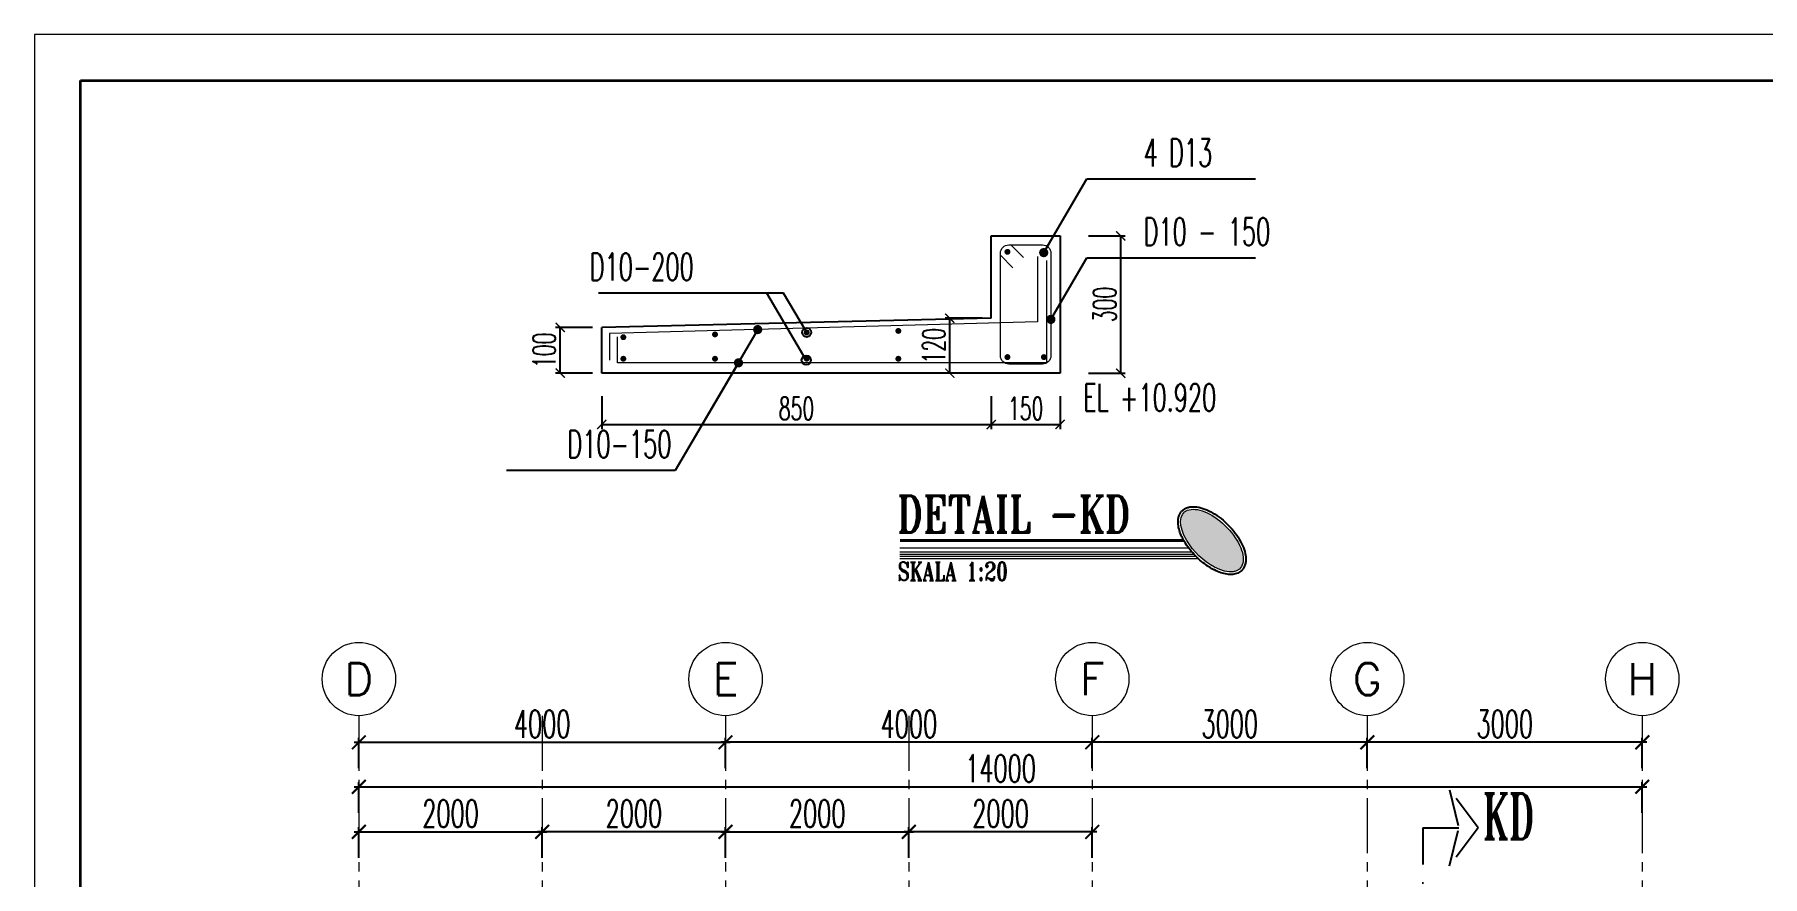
# Model space of a CAD drawing. Header units: inches. Extents: x 266054 to 836293, y -258454 to -102650.
# Drawn here: x 794293 to 813141, y -175238 to -166048 of the extents above; entities that cross this region are included whole.
import ezdxf
from ezdxf.enums import TextEntityAlignment as Align

# ---------------------------------------------------------------- set-up
doc = ezdxf.new("R2010")
doc.units = ezdxf.units.IN
doc.header["$LTSCALE"] = 800
doc.header["$MEASUREMENT"] = 0
doc.linetypes.add('CENTER2', pattern=[1.125, 0.75, -0.125, 0.125, -0.125])
doc.linetypes.add('DASHDOT', pattern=[1, 0.5, -0.25, 0, -0.25])
for name, color, linetype, lineweight in [('AS', 8, 'CENTER2', 5), ('BESI', 1, 'Continuous', 13), ('DIM', 251, 'Continuous', 0), ('DM', 8, 'Continuous', 5), ('GRS KOP', 1, 'Continuous', 35), ('hacht', 8, 'Continuous', 5), ('kop', 7, 'Continuous', 20), ('NOT', 7, 'Continuous', 15)]:
    doc.layers.add(name, color=color, linetype=linetype, lineweight=lineweight)
for name, color, linetype in [('HAT', 8, 'Continuous'), ('LOGO', 7, 'Continuous'), ('NOTASI', 230, 'Continuous'), ('POT', 15, 'DASHDOT'), ('sloop', 4, 'Continuous'), ('TEXT', 4, 'Continuous')]:
    doc.layers.add(name, color=color, linetype=linetype)
doc.styles.add('BARU', font='arial.ttf')
doc.styles.add('DICK STYLE 100', font='romans.shx', dxfattribs={"width": 0.6, "height": 300})
doc.styles.add('rm', font='romans.shx', dxfattribs={"width": 0.6, "height": 250})
doc.styles.add('ROMAND', font='romant.shx', dxfattribs={"width": 0.75, "height": 300})
doc.styles.add('ROMANS', font='romans.shx', dxfattribs={"width": 0.8, "height": 0.25})
doc.styles.add('S', font='SIMPLEX', dxfattribs={"width": 1.1})
doc.styles.get("Standard").update_dxf_attribs({"font": 'romans.shx'})
doc.dimstyles.new('100 A', dxfattribs={"dimtxt": 250, "dimasz": 150, "dimexe": 50, "dimexo": 50, "dimgap": 50, "dimtad": 1, "dimdec": 0, "dimrnd": 1, "dimtxsty": 'DICK STYLE 100', "dimblk": 'ARCHTICK', "dimcen": 100, "dimdle": 50, "dimclrd": 18, "dimclre": 18, "dimclrt": 7, "dimadec": 0, "dimazin": 2, "dimtfac": 1, "dimtdec": 0, "dimtix": 1, "dimtmove": 0, "dimatfit": 3, "dimfxl": 0, "dimarcsym": 0})
doc.dimstyles.new('Copy of 100', dxfattribs={"dimtxt": 200, "dimasz": 100, "dimexe": 50, "dimexo": 100, "dimgap": 50, "dimtad": 1, "dimdec": 0, "dimzin": 0, "dimdsep": 46, "dimtxsty": 'rm', "dimblk": 'ARCHTICK', "dimcen": 0.09, "dimclrd": 16, "dimclre": 16, "dimclrt": 7, "dimadec": 0, "dimazin": 0, "dimtfac": 1, "dimtdec": 0, "dimtix": 1, "dimtmove": 2, "dimatfit": 3, "dimfxl": 0, "dimtolj": 1, "dimtzin": 0, "dimarcsym": 0})
doc.dimstyles.get("Standard").update_dxf_attribs({"dimtxt": 0.18, "dimasz": 0.18, "dimexe": 0.18, "dimexo": 0.0625, "dimgap": 0.09, "dimtad": 0, "dimtih": 1, "dimtoh": 1, "dimdec": 4, "dimzin": 0, "dimdsep": 46, "dimtxsty": 'Standard', "dimcen": 0.09, "dimadec": 0, "dimazin": 0, "dimtfac": 1, "dimtdec": 4, "dimtofl": 0, "dimtmove": 0, "dimatfit": 3, "dimfxl": 0, "dimtolj": 1, "dimtzin": 0, "dimarcsym": 0})

# ---------------------------------------------------------------- blocks, each defined once
blk = doc.blocks.new('NAV')
blk.add_circle((0, -0.4), 0.4)
at = {"style": 'S', "width": 0.75, "flags": 4}
blk.add_attdef('AV', text='', height=0.3, dxfattribs=at).set_placement((0, -0.4), align=Align.MIDDLE)
blk = doc.blocks.new('_ArchTick')
at = {"layer": 'LOGO', "color": 0, "const_width": 0.15}
blk.add_lwpolyline([(-0.5, -0.5), (0.5, 0.5)], dxfattribs=at)
blk = doc.blocks.new('*D340')
at = {"layer": 'Defpoints', "color": 0, "ltscale": 5}
for p in [(811830, -174260), (797830, -174593), (811830, -174593)]:
    blk.add_point(p, dxfattribs=at)
at = {"layer": 'hacht', "color": 18, "lineweight": -2, "ltscale": 5}
for p, q in [((797780, -174260), (811880, -174260)), ((797830, -174543), (797830, -174210)), ((811830, -174543), (811830, -174210))]:
    blk.add_line(p, q, dxfattribs=at)
at = {"layer": 'hacht', "color": 18, "lineweight": -2, "ltscale": 5, "xscale": 150, "yscale": 150, "zscale": 150, "rotation": 180}
blk.add_blockref('_ArchTick', (797830, -174260), dxfattribs=at)
at = {"layer": 'hacht', "color": 18, "lineweight": -2, "ltscale": 5, "xscale": 150, "yscale": 150, "zscale": 150}
blk.add_blockref('_ArchTick', (811830, -174260), dxfattribs=at)
at = {"layer": 'hacht', "color": 7, "ltscale": 5, "insert": (804830, -174060), "char_height": 300, "attachment_point": 5, "style": 'DICK STYLE 100'}
blk.add_mtext('14000', dxfattribs=at)
blk = doc.blocks.new('*D341')
at = {"layer": 'Defpoints', "color": 0, "ltscale": 5}
for p in [(801830, -173774), (797830, -174106), (801830, -174106)]:
    blk.add_point(p, dxfattribs=at)
at = {"layer": 'hacht', "color": 18, "lineweight": -2, "ltscale": 5}
for p, q in [((797780, -173774), (801880, -173774)), ((797830, -174056), (797830, -173724)), ((801830, -174056), (801830, -173724))]:
    blk.add_line(p, q, dxfattribs=at)
at = {"layer": 'hacht', "color": 18, "lineweight": -2, "ltscale": 5, "xscale": 150, "yscale": 150, "zscale": 150, "rotation": 180}
blk.add_blockref('_ArchTick', (797830, -173774), dxfattribs=at)
at = {"layer": 'hacht', "color": 18, "lineweight": -2, "ltscale": 5, "xscale": 150, "yscale": 150, "zscale": 150}
blk.add_blockref('_ArchTick', (801830, -173774), dxfattribs=at)
at = {"layer": 'hacht', "color": 7, "ltscale": 5, "insert": (799830, -173574), "char_height": 300, "attachment_point": 5, "style": 'DICK STYLE 100'}
blk.add_mtext('4000', dxfattribs=at)
blk = doc.blocks.new('*D342')
at = {"layer": 'Defpoints', "color": 0, "ltscale": 5}
for p in [(808830, -173774), (808830, -174106), (811830, -174106)]:
    blk.add_point(p, dxfattribs=at)
at = {"layer": 'hacht', "color": 18, "lineweight": -2, "ltscale": 5}
for p, q in [((811880, -173774), (808780, -173774)), ((808830, -174056), (808830, -173724)), ((811830, -174056), (811830, -173724))]:
    blk.add_line(p, q, dxfattribs=at)
at = {"layer": 'hacht', "color": 18, "lineweight": -2, "ltscale": 5, "xscale": 150, "yscale": 150, "zscale": 150, "rotation": 180}
blk.add_blockref('_ArchTick', (808830, -173774), dxfattribs=at)
at = {"layer": 'hacht', "color": 18, "lineweight": -2, "ltscale": 5, "xscale": 150, "yscale": 150, "zscale": 150}
blk.add_blockref('_ArchTick', (811830, -173774), dxfattribs=at)
at = {"layer": 'hacht', "color": 7, "ltscale": 5, "insert": (810330, -173574), "char_height": 300, "attachment_point": 5, "style": 'DICK STYLE 100'}
blk.add_mtext('3000', dxfattribs=at)
blk = doc.blocks.new('*D343')
at = {"layer": 'Defpoints', "color": 0, "ltscale": 5}
for p in [(805830, -173774), (805830, -174106), (808830, -174106)]:
    blk.add_point(p, dxfattribs=at)
at = {"layer": 'hacht', "color": 18, "lineweight": -2, "ltscale": 5}
for p, q in [((808880, -173774), (805780, -173774)), ((805830, -174056), (805830, -173724)), ((808830, -174056), (808830, -173724))]:
    blk.add_line(p, q, dxfattribs=at)
at = {"layer": 'hacht', "color": 18, "lineweight": -2, "ltscale": 5, "xscale": 150, "yscale": 150, "zscale": 150, "rotation": 180}
blk.add_blockref('_ArchTick', (805830, -173774), dxfattribs=at)
at = {"layer": 'hacht', "color": 18, "lineweight": -2, "ltscale": 5, "xscale": 150, "yscale": 150, "zscale": 150}
blk.add_blockref('_ArchTick', (808830, -173774), dxfattribs=at)
at = {"layer": 'hacht', "color": 7, "ltscale": 5, "insert": (807330, -173574), "char_height": 300, "attachment_point": 5, "style": 'DICK STYLE 100'}
blk.add_mtext('3000', dxfattribs=at)
blk = doc.blocks.new('*D344')
at = {"layer": 'Defpoints', "color": 0, "ltscale": 5}
for p in [(801830, -173774), (801830, -174106), (805830, -174106)]:
    blk.add_point(p, dxfattribs=at)
at = {"layer": 'hacht', "color": 18, "lineweight": -2, "ltscale": 5}
for p, q in [((805880, -173774), (801780, -173774)), ((801830, -174056), (801830, -173724)), ((805830, -174056), (805830, -173724))]:
    blk.add_line(p, q, dxfattribs=at)
at = {"layer": 'hacht', "color": 18, "lineweight": -2, "ltscale": 5, "xscale": 150, "yscale": 150, "zscale": 150, "rotation": 180}
blk.add_blockref('_ArchTick', (801830, -173774), dxfattribs=at)
at = {"layer": 'hacht', "color": 18, "lineweight": -2, "ltscale": 5, "xscale": 150, "yscale": 150, "zscale": 150}
blk.add_blockref('_ArchTick', (805830, -173774), dxfattribs=at)
at = {"layer": 'hacht', "color": 7, "ltscale": 5, "insert": (803830, -173574), "char_height": 300, "attachment_point": 5, "style": 'DICK STYLE 100'}
blk.add_mtext('4000', dxfattribs=at)
blk = doc.blocks.new('*D349')
at = {"layer": 'Defpoints', "color": 0, "ltscale": 5}
for p in [(799830, -174752), (797830, -175084), (799830, -175084)]:
    blk.add_point(p, dxfattribs=at)
at = {"layer": 'hacht', "color": 18, "lineweight": -2, "ltscale": 5}
for p, q in [((797830, -175034), (797830, -174702)), ((799830, -175034), (799830, -174702)), ((797780, -174752), (799880, -174752))]:
    blk.add_line(p, q, dxfattribs=at)
at = {"layer": 'hacht', "color": 18, "lineweight": -2, "ltscale": 5, "xscale": 150, "yscale": 150, "zscale": 150, "rotation": 180}
blk.add_blockref('_ArchTick', (797830, -174752), dxfattribs=at)
at = {"layer": 'hacht', "color": 18, "lineweight": -2, "ltscale": 5, "xscale": 150, "yscale": 150, "zscale": 150}
blk.add_blockref('_ArchTick', (799830, -174752), dxfattribs=at)
at = {"layer": 'hacht', "color": 7, "ltscale": 5, "insert": (798830, -174552), "char_height": 300, "attachment_point": 5, "style": 'DICK STYLE 100'}
blk.add_mtext('2000', dxfattribs=at)
blk = doc.blocks.new('*D350')
at = {"layer": 'Defpoints', "color": 0, "ltscale": 5}
for p in [(799830, -174752), (799830, -175084), (801830, -175084)]:
    blk.add_point(p, dxfattribs=at)
at = {"layer": 'hacht', "color": 18, "lineweight": -2, "ltscale": 5}
for p, q in [((799830, -175034), (799830, -174702)), ((801830, -175034), (801830, -174702)), ((801880, -174752), (799780, -174752))]:
    blk.add_line(p, q, dxfattribs=at)
at = {"layer": 'hacht', "color": 18, "lineweight": -2, "ltscale": 5, "xscale": 150, "yscale": 150, "zscale": 150, "rotation": 180}
blk.add_blockref('_ArchTick', (799830, -174752), dxfattribs=at)
at = {"layer": 'hacht', "color": 18, "lineweight": -2, "ltscale": 5, "xscale": 150, "yscale": 150, "zscale": 150}
blk.add_blockref('_ArchTick', (801830, -174752), dxfattribs=at)
at = {"layer": 'hacht', "color": 7, "ltscale": 5, "insert": (800830, -174552), "char_height": 300, "attachment_point": 5, "style": 'DICK STYLE 100'}
blk.add_mtext('2000', dxfattribs=at)
blk = doc.blocks.new('*D351')
at = {"layer": 'Defpoints', "color": 0, "ltscale": 5}
for p in [(803830, -174752), (803830, -175084), (805830, -175084)]:
    blk.add_point(p, dxfattribs=at)
at = {"layer": 'hacht', "color": 18, "lineweight": -2, "ltscale": 5}
for p, q in [((803830, -175034), (803830, -174702)), ((805830, -175034), (805830, -174702)), ((805880, -174752), (803780, -174752))]:
    blk.add_line(p, q, dxfattribs=at)
at = {"layer": 'hacht', "color": 18, "lineweight": -2, "ltscale": 5, "xscale": 150, "yscale": 150, "zscale": 150, "rotation": 180}
blk.add_blockref('_ArchTick', (803830, -174752), dxfattribs=at)
at = {"layer": 'hacht', "color": 18, "lineweight": -2, "ltscale": 5, "xscale": 150, "yscale": 150, "zscale": 150}
blk.add_blockref('_ArchTick', (805830, -174752), dxfattribs=at)
at = {"layer": 'hacht', "color": 7, "ltscale": 5, "insert": (804830, -174552), "char_height": 300, "attachment_point": 5, "style": 'DICK STYLE 100'}
blk.add_mtext('2000', dxfattribs=at)
blk = doc.blocks.new('*D352')
at = {"layer": 'Defpoints', "color": 0, "ltscale": 5}
for p in [(803830, -174752), (801830, -175084), (803830, -175084)]:
    blk.add_point(p, dxfattribs=at)
at = {"layer": 'hacht', "color": 18, "lineweight": -2, "ltscale": 5}
for p, q in [((801830, -175034), (801830, -174702)), ((803830, -175034), (803830, -174702)), ((801780, -174752), (803880, -174752))]:
    blk.add_line(p, q, dxfattribs=at)
at = {"layer": 'hacht', "color": 18, "lineweight": -2, "ltscale": 5, "xscale": 150, "yscale": 150, "zscale": 150, "rotation": 180}
blk.add_blockref('_ArchTick', (801830, -174752), dxfattribs=at)
at = {"layer": 'hacht', "color": 18, "lineweight": -2, "ltscale": 5, "xscale": 150, "yscale": 150, "zscale": 150}
blk.add_blockref('_ArchTick', (803830, -174752), dxfattribs=at)
at = {"layer": 'hacht', "color": 7, "ltscale": 5, "insert": (802830, -174552), "char_height": 300, "attachment_point": 5, "style": 'DICK STYLE 100'}
blk.add_mtext('2000', dxfattribs=at)
blk = doc.blocks.new('*D477')
at = {"layer": 'Defpoints', "color": 0}
for p in [(800479, -169894), (804729, -169894), (804729, -170305)]:
    blk.add_point(p, dxfattribs=at)
at = {"layer": 'DIM', "color": 16, "lineweight": -2}
for p, q in [((800479, -169994), (800479, -170355)), ((804729, -169994), (804729, -170355)), ((800479, -170305), (804729, -170305))]:
    blk.add_line(p, q, dxfattribs=at)
at = {"layer": 'DIM', "color": 16, "lineweight": -2, "xscale": 100, "yscale": 100, "zscale": 100, "rotation": 180}
blk.add_blockref('_ArchTick', (800479, -170305), dxfattribs=at)
at = {"layer": 'DIM', "color": 16, "lineweight": -2, "xscale": 100, "yscale": 100, "zscale": 100}
blk.add_blockref('_ArchTick', (804729, -170305), dxfattribs=at)
at = {"layer": 'DIM', "color": 7, "insert": (802604, -170130), "char_height": 250, "attachment_point": 5, "style": 'rm'}
blk.add_mtext('\\A1;850', dxfattribs=at)
blk = doc.blocks.new('*D478')
at = {"layer": 'Defpoints', "color": 0}
for p in [(800027, -169245), (800479, -169245), (800479, -169745)]:
    blk.add_point(p, dxfattribs=at)
at = {"layer": 'DIM', "color": 16, "lineweight": -2}
for p, q in [((800379, -169245), (799977, -169245)), ((800027, -169745), (800027, -169245)), ((800379, -169745), (799977, -169745))]:
    blk.add_line(p, q, dxfattribs=at)
at = {"layer": 'DIM', "color": 16, "lineweight": -2, "xscale": 100, "yscale": 100, "zscale": 100}
for p, rotation in [((800027, -169245), 90), ((800027, -169745), 270)]:
    blk.add_blockref('_ArchTick', p, dxfattribs=dict(at, rotation=rotation))
at = {"layer": 'DIM', "color": 7, "insert": (799852, -169495), "char_height": 250, "attachment_point": 5, "rotation": 90, "style": 'rm'}
blk.add_mtext('\\A1;100', dxfattribs=at)
blk = doc.blocks.new('*D479')
at = {"layer": 'Defpoints', "color": 0}
for p in [(804277, -169145), (804729, -169145), (804729, -169745)]:
    blk.add_point(p, dxfattribs=at)
at = {"layer": 'DIM', "color": 16, "lineweight": -2}
for p, q in [((804629, -169145), (804227, -169145)), ((804277, -169745), (804277, -169145)), ((804629, -169745), (804227, -169745))]:
    blk.add_line(p, q, dxfattribs=at)
at = {"layer": 'DIM', "color": 16, "lineweight": -2, "xscale": 100, "yscale": 100, "zscale": 100}
for p, rotation in [((804277, -169145), 90), ((804277, -169745), 270)]:
    blk.add_blockref('_ArchTick', p, dxfattribs=dict(at, rotation=rotation))
at = {"layer": 'DIM', "color": 7, "insert": (804102, -169445), "char_height": 250, "attachment_point": 5, "rotation": 90, "style": 'rm'}
blk.add_mtext('\\A1;120', dxfattribs=at)
blk = doc.blocks.new('*D480')
at = {"layer": 'Defpoints', "color": 0}
for p in [(805689, -168245), (806141, -168245), (805689, -169745)]:
    blk.add_point(p, dxfattribs=at)
at = {"layer": 'DIM', "color": 16, "lineweight": -2}
for p, q in [((805789, -168245), (806191, -168245)), ((806141, -169745), (806141, -168245)), ((805789, -169745), (806191, -169745))]:
    blk.add_line(p, q, dxfattribs=at)
at = {"layer": 'DIM', "color": 16, "lineweight": -2, "xscale": 100, "yscale": 100, "zscale": 100}
for p, rotation in [((806141, -168245), 90), ((806141, -169745), 270)]:
    blk.add_blockref('_ArchTick', p, dxfattribs=dict(at, rotation=rotation))
at = {"layer": 'DIM', "color": 7, "insert": (805966, -168995), "char_height": 250, "attachment_point": 5, "rotation": 90, "style": 'rm'}
blk.add_mtext('\\A1;300', dxfattribs=at)
blk = doc.blocks.new('*D481')
at = {"layer": 'Defpoints', "color": 0}
for p in [(804729, -169894), (805479, -169894), (805479, -170305)]:
    blk.add_point(p, dxfattribs=at)
at = {"layer": 'DIM', "color": 16, "lineweight": -2}
for p, q in [((804729, -169994), (804729, -170355)), ((805479, -169994), (805479, -170355)), ((804729, -170305), (805479, -170305))]:
    blk.add_line(p, q, dxfattribs=at)
at = {"layer": 'DIM', "color": 16, "lineweight": -2, "xscale": 100, "yscale": 100, "zscale": 100, "rotation": 180}
blk.add_blockref('_ArchTick', (804729, -170305), dxfattribs=at)
at = {"layer": 'DIM', "color": 16, "lineweight": -2, "xscale": 100, "yscale": 100, "zscale": 100}
blk.add_blockref('_ArchTick', (805479, -170305), dxfattribs=at)
at = {"layer": 'DIM', "color": 7, "insert": (805104, -170130), "char_height": 250, "attachment_point": 5, "style": 'rm'}
blk.add_mtext('\\A1;150', dxfattribs=at)
blk = doc.blocks.new('kop')
at = {"layer": 'GRS KOP'}
blk.add_lwpolyline([(1, 54), (83, 54), (83, 1), (1, 1)], close=True, dxfattribs=at)
at = {"layer": 'kop', "color": 7}
for p, q in [((84, 55), (0, 55)), ((0, 55), (0, 0))]:
    blk.add_line(p, q, dxfattribs=at)
at = {"layer": 'kop', "style": 'BARU', "flags": 4}
for p, height in [((73.8, 5.4), 0.35), ((80.303, 5.382), 0.25), ((73.8, 4.9), 0.35), ((80.303, 4.882), 0.25), ((73.8, 4.4), 0.35), ((80.303, 4.382), 0.25)]:
    blk.add_attdef('-', p, '', height=height, dxfattribs=at)
at = {"layer": 'kop', "flags": 4}
for tag, p in [('AR-00', (78.057, 2.648)), ('00', (81.238, 2.647))]:
    blk.add_attdef(tag, text='', height=0.35, dxfattribs=at).set_placement(p, align=Align.MIDDLE)

msp = doc.modelspace()

# ---------------------------------------------------------------- hatches: boundary and pattern name
at = {"layer": 'DM'}
h = msp.add_hatch(color=253, dxfattribs=at)
h.set_gradient(color1=(173, 173, 173), one_color=1, tint=1, name='SPHERICAL')
edge = h.paths.add_edge_path()
edge.add_ellipse((807135.8, -171571.9), major_axis=(-305.5, 305.5), ratio=0.5030364, start_angle=-238.65144, end_angle=63.29594)
edge.add_ellipse((807135.8, -171571.9), major_axis=(-305.5, 305.5), ratio=0.5030364, start_angle=63.29594, end_angle=121.34856)

# ---------------------------------------------------------------- linework, layer by layer
at = {"ltscale": 100, "const_width": 34.7}
msp.add_lwpolyline([(803732.3, -171571.9), (806829.1, -171571.9)], dxfattribs=at)
at = {"layer": 'AS'}
for p, q in [((797830.3, -173483.8), (797830.3, -187187.3)), ((799830.3, -173483.8), (799830.3, -187187.3)), ((801830.3, -173483.8), (801830.3, -187187.3)), ((803830.3, -173483.8), (803830.3, -187187.3)), ((805830.3, -173483.8), (805830.3, -187187.3)), ((808830.3, -173483.8), (808830.3, -187187.3)), ((811830.3, -173483.8), (811830.3, -187187.3))]:
    msp.add_line(p, q, dxfattribs=at)
at = {"layer": 'BESI'}
for points in [[(805234.1, -168469.2), (805234.1, -169185), (800565.5, -169312.7), (800565.5, -169602.7)], [(805330, -168515.2), (805330, -169632.1), (800650.8, -169632.1), (800650.8, -169348.7)]]:
    msp.add_lwpolyline(points, dxfattribs=at)
msp.add_lwpolyline([(804965.3, -168594.3), (804828.9, -168457.8), (804828.9, -168434.7, -0.4142136), (804918.9, -168344.7), (805288.9, -168344.7, -0.4142136), (805378.9, -168434.7), (805378.9, -169554.7, -0.4142136), (805288.9, -169644.7), (804918.9, -169644.7, -0.4142136), (804828.9, -169554.7), (804828.9, -168434.7, -0.4142136), (804918.9, -168344.7), (804942, -168344.7), (805078.5, -168481.1)], format="xyb", dxfattribs=at)
at = {"layer": 'hacht', "ltscale": 2}
for p, q in [((803732.3, -171650.1), (806880.2, -171650.1)), ((803732.3, -171696.4), (806917.2, -171696.4)), ((803732.3, -171719.5), (806937.8, -171719.5)), ((803732.3, -171742.7), (806959.9, -171742.7)), ((803732.3, -171765.8), (806983.7, -171765.8))]:
    msp.add_line(p, q, dxfattribs=at)
at = {"layer": 'hacht', "ltscale": 2, "extrusion": (0, 0, -1)}
for start_param, end_param in [(-1.1047225, 4.1652534), (4.1652534, 5.1784628)]:
    msp.add_ellipse((807135.8, -171571.9), major_axis=(-305.5, 305.5), ratio=0.5030364, start_param=start_param, end_param=end_param, dxfattribs=at)
at = {"layer": 'HAT', "const_width": 32.3}
for points in [[(804888.9, -168420.2, 1), (804921.2, -168420.2, 1)], [(805318.8, -168420.2, -1), (805286.6, -168420.2, -1)], [(803699, -169283.3, -1), (803731.2, -169283.3, -1)], [(800699, -169351.8, -1), (800731.2, -169351.8, -1)], [(801699, -169321.6, -1), (801731.2, -169321.6, -1)], [(802699, -169299.7, -1), (802731.2, -169299.7, -1)], [(800699, -169587.2, -1), (800731.2, -169587.2, -1)], [(801699, -169587.2, -1), (801731.2, -169587.2, -1)], [(802699, -169587.2, -1), (802731.2, -169587.2, -1)], [(803699, -169587.2, -1), (803731.2, -169587.2, -1)], [(804888.9, -169569.1, -1), (804921.2, -169569.1, -1)], [(805318.8, -169569.1, 1), (805286.6, -169569.1, 1)]]:
    msp.add_lwpolyline(points, format="xyb", close=True, dxfattribs=at)
at = {"layer": 'NOTASI', "ltscale": 2}
for points, knots in [([(806845.6, -171599.6), (806821.7, -171558.9), (806815, -171545.8), (806797.6, -171509.2), (806788.4, -171485.8), (806774.5, -171440.1), (806769.8, -171417.8), (806765.3, -171375), (806765.5, -171354.5), (806770.2, -171322.8), (806773.2, -171311), (806781.3, -171288.7), (806786.6, -171278.2), (806799.3, -171258.8), (806806.9, -171250), (806823.9, -171234.5), (806833.4, -171227.8), (806854, -171216.8), (806865.1, -171212.5), (806888.3, -171206), (806900.5, -171203.9), (806925.8, -171201.9), (806938.9, -171202), (806979.1, -171205.1), (807007.2, -171211.1), (807065, -171230), (807094.7, -171243), (807154.4, -171275.2), (807184.3, -171294.3), (807242.6, -171337.6), (807271, -171361.7), (807324.7, -171413.5), (807350, -171441.2), (807395.9, -171498.5), (807416.6, -171528.2), (807452.1, -171587.8), (807466.9, -171617.7), (807489.8, -171676.4), (807497.8, -171705.1), (807505.1, -171752.2), (807506.2, -171771.2), (807504.3, -171803.4), (807502.3, -171816.9), (807495.4, -171842.5), (807490.6, -171854.6), (807479.4, -171874.9), (807473.4, -171883.4), (807464.8, -171893.1), (807462.9, -171895.1), (807460.9, -171897.1), (807454.6, -171903.4), (807447.8, -171909), (807433, -171919), (807425.1, -171923.3), (807408.4, -171930.5), (807399.7, -171933.5), (807381.6, -171938), (807372.2, -171939.6), (807342.7, -171942.5), (807321.9, -171941.9), (807278.5, -171935.7), (807255.9, -171930.2), (807209.9, -171914.8), (807186.3, -171904.9), (807153.7, -171888.5), (807144.8, -171883.7), (807135.8, -171878.6)], [2.0767628, 2.0767628, 2.0767628, 2.0767628, 2.1866625, 2.1866625, 2.3862146, 2.3862146, 2.5857668, 2.5857668, 2.785319, 2.785319, 2.9121138, 2.9121138, 3.0389086, 3.0389086, 3.1657034, 3.1657034, 3.2924983, 3.2924983, 3.4192931, 3.4192931, 3.5460879, 3.5460879, 3.6728828, 3.6728828, 3.9239312, 3.9239312, 4.1749796, 4.1749796, 4.426028, 4.426028, 4.6770765, 4.6770765, 4.9281249, 4.9281249, 5.1791733, 5.1791733, 5.4302217, 5.4302217, 5.6812701, 5.6812701, 5.861619, 5.861619, 6.0007077, 6.0007077, 6.1397964, 6.1397964, 6.2527106, 6.2527106, 6.2831853, 6.2831853, 6.2831853, 6.3808586, 6.3808586, 6.4785319, 6.4785319, 6.5762052, 6.5762052, 6.6738784, 6.6738784, 6.8734306, 6.8734306, 7.0729827, 7.0729827, 7.2725349, 7.2725349, 7.3480161, 7.3480161, 7.3480161, 7.3480161]), ([(807135.8, -171878.6), (807102.6, -171858.7), (807097.1, -171855.2), (807068.1, -171835.9), (807044.9, -171818.6), (806999.7, -171781.1), (806977.9, -171761), (806936.3, -171718.6), (806916.6, -171696.5), (806880.1, -171650.9), (806863.3, -171627.5), (806847.4, -171602.4), (806846.5, -171601), (806845.6, -171599.6)], [1.14260602, 1.14260602, 1.14260602, 1.14260602, 1.18890174, 1.18890174, 1.38845389, 1.38845389, 1.58800604, 1.58800604, 1.78755819, 1.78755819, 1.98711034, 1.98711034, 1.99898545, 1.99898545, 1.99898545, 1.99898545])]:
    msp.add_open_spline(points, degree=3, knots=knots, dxfattribs=at)
at = {"layer": 'POT', "linetype": 'DASHDOT'}
for p, q in [((810041.7, -174708.4, 1574.9), (809728.1, -174292.6, 1574.9)), ((809728.1, -174292.6, 1574.9), (809829.5, -174708.4, 1574.9)), ((809435.6, -174708.4, 1574.9), (809829.5, -174708.4, 1574.9)), ((809435.6, -174708.4, 1574.9), (809435.6, -176836.5, 1574.9)), ((810041.7, -174708.4, 1574.9), (809728.1, -175124.2, 1574.9)), ((809728.1, -175124.2, 1574.9), (809829.5, -174708.4, 1574.9))]:
    msp.add_line(p, q, dxfattribs=at)
at = {"layer": 'sloop'}
for p, q in [((804728.9, -169144.7), (804728.9, -168244.7)), ((804728.9, -168244.7), (805478.9, -168244.7)), ((805478.9, -168244.7), (805478.9, -169744.7)), ((805478.9, -169744.7), (804728.9, -169744.7))]:
    msp.add_line(p, q, dxfattribs=at)
for points in [[(804728.9, -169144.7), (800478.9, -169244.7)], [(800478.9, -169744.7), (800478.9, -169244.7)], [(804728.9, -169744.7), (800478.9, -169744.7)]]:
    msp.add_lwpolyline(points, dxfattribs=at)

# ---------------------------------------------------------------- block references
at = {"layer": 'kop', "xscale": 500, "yscale": 500, "zscale": 500}
msp.add_blockref('kop', (794292.6, -193548), dxfattribs=at)
at = {"layer": 'NOT'}
ref = msp.add_blockref('NAV', (797830.3, -172683.8), dxfattribs=dict(at, xscale=1000, yscale=1000, zscale=1000))
ref.add_attrib('AV', 'D', dxfattribs={"layer": '0', "height": 350, "flags": 4}).set_placement((797830.3, -173083.8), align=Align.MIDDLE)
ref = msp.add_blockref('NAV', (801830.3, -172683.8), dxfattribs=dict(at, xscale=1000, yscale=1000, zscale=1000))
ref.add_attrib('AV', 'E', dxfattribs={"layer": '0', "height": 350, "flags": 4}).set_placement((801830.3, -173083.8), align=Align.MIDDLE)
ref = msp.add_blockref('NAV', (805830.3, -172683.8), dxfattribs=dict(at, xscale=1000, yscale=1000, zscale=1000))
ref.add_attrib('AV', 'F', dxfattribs={"layer": '0', "height": 350, "flags": 4}).set_placement((805830.3, -173083.8), align=Align.MIDDLE)
ref = msp.add_blockref('NAV', (808830.3, -172683.8), dxfattribs=dict(at, xscale=1000, yscale=1000, zscale=1000))
ref.add_attrib('AV', 'G', dxfattribs={"layer": '0', "height": 350, "flags": 4}).set_placement((808830.3, -173083.8), align=Align.MIDDLE)
ref = msp.add_blockref('NAV', (811830.3, -172683.8), dxfattribs=dict(at, xscale=1000, yscale=1000, zscale=1000))
ref.add_attrib('AV', 'H', dxfattribs={"layer": '0', "height": 350, "flags": 4}).set_placement((811830.3, -173083.8), align=Align.MIDDLE)

# ---------------------------------------------------------------- texts
at = {"layer": 'BESI', "style": 'ROMAND', "width": 0.75}
msp.add_text('SKALA 1:20', height=200, dxfattribs=at).set_placement((803708, -172007.9))
at = {"layer": 'TEXT', "style": 'ROMAND'}
for s, height, width, p in [('DETAIL -KD', 400.05, 0.75, (803700.9, -171482)), ('KD', 500, 0.6, (810088.2, -174833.1, 1574.9))]:
    msp.add_text(s, height=height, dxfattribs=dict(at, width=width)).set_placement(p)
at = {"layer": 'TEXT', "char_height": 300, "style": 'ROMANS'}
for s, insert, attachment_point in [('{\\W0.6;4 D13}', (806390.7, -167337), 4), ('{\\W0.6;D10 - 150}', (806390.7, -168199.2), 4), ('{\\W0.6;D10-200}', (801482.8, -168584.4), 6), ('{\\W0.6;EL +10.920}', (805732.3, -170010.4), 4), ('{\\W0.6;D10-150}', (801240.1, -170519), 6)]:
    msp.add_mtext(s, dxfattribs=dict(at, insert=insert, attachment_point=attachment_point))

# ---------------------------------------------------------------- dimensions: what is measured, and where the dimension line sits
at = {"layer": 'DIM'}
for base, p1, p2, picture, middle in [((806141, -168244.7), (805689.3, -169744.7), (805689.3, -168244.7), '*D480', (805966, -168994.7)), ((800027.2, -169244.7), (800478.9, -169744.7), (800478.9, -169244.7), '*D478', (799852.2, -169494.7)), ((804277.2, -169144.7), (804728.9, -169744.7), (804728.9, -169144.7), '*D479', (804102.2, -169444.7))]:
    dim = msp.add_linear_dim(base=base, p1=p1, p2=p2, angle=90, dimstyle='Copy of 100', override={"dimlfac": 0.2}, dxfattribs=at)
    dim.commit()
    dim.dimension.update_dxf_attribs({"geometry": picture, "text_midpoint": middle})
for base, p1, p2, picture, middle in [((804728.9, -170304.5), (800478.9, -169893.6), (804728.9, -169893.6), '*D477', (802603.9, -170129.5)), ((805478.9, -170304.5), (804728.9, -169893.6), (805478.9, -169893.6), '*D481', (805103.9, -170129.5))]:
    dim = msp.add_linear_dim(base=base, p1=p1, p2=p2, dimstyle='Copy of 100', override={"dimlfac": 0.2}, dxfattribs=at)
    dim.commit()
    dim.dimension.update_dxf_attribs({"geometry": picture, "text_midpoint": middle})
at = {"layer": 'hacht', "ltscale": 5}
for base, p1, p2, picture, middle in [((801830.3, -173773.5), (797830.3, -174106.2), (801830.3, -174106.2), '*D341', (799830.3, -173573.5)), ((811830.3, -174260.2), (797830.3, -174592.8), (811830.3, -174592.8), '*D340', (804830.3, -174060.2)), ((799830.3, -174751.8), (797830.3, -175084.4), (799830.3, -175084.4), '*D349', (798830.3, -174551.8)), ((803830.3, -174751.8), (801830.3, -175084.4), (803830.3, -175084.4), '*D352', (802830.3, -174551.8))]:
    dim = msp.add_linear_dim(base=base, p1=p1, p2=p2, dimstyle='100 A', dxfattribs=at)
    dim.commit()
    dim.dimension.update_dxf_attribs({"geometry": picture, "text_midpoint": middle})
for base, p1, p2, picture, middle in [((801830.3, -173773.5), (805830.3, -174106.2), (801830.3, -174106.2), '*D344', (803830.3, -173573.5)), ((805830.3, -173773.5), (808830.3, -174106.2), (805830.3, -174106.2), '*D343', (807330.3, -173573.5)), ((808830.3, -173773.5), (811830.3, -174106.2), (808830.3, -174106.2), '*D342', (810330.3, -173573.5)), ((799830.3, -174751.8), (801830.3, -175084.4), (799830.3, -175084.4), '*D350', (800830.3, -174551.8)), ((803830.3, -174751.8), (805830.3, -175084.4), (803830.3, -175084.4), '*D351', (804830.3, -174551.8))]:
    dim = msp.add_linear_dim(base=base, p1=p1, p2=p2, angle=180, dimstyle='100 A', dxfattribs=at)
    dim.commit()
    dim.dimension.update_dxf_attribs({"geometry": picture, "text_midpoint": middle})

# ---------------------------------------------------------------- leaders
at = {"layer": 'HAT'}
for points, override in [([(805300.8, -168428.6), (805771.5, -167624.3), (807610.1, -167624.3)], {"dimscale": 1, "dimasz": 100, "dimtad": 0, "dimlfac": 0.1, "dimldrblk": 'Dot'}), ([(805378.9, -169157.4), (805771.5, -168486.6), (807610.1, -168486.6)], {"dimscale": 1, "dimasz": 100, "dimtad": 0, "dimlfac": 0.1, "dimldrblk": 'Dot'}), ([(802710.4, -169602.6), (802282, -168871.7), (800443.3, -168871.7)], {"dimscale": 1, "dimasz": 100, "dimtad": 0, "dimlfac": 0.1, "dimldrblk": 'Origin'}), ([(802715.1, -169299.7), (802461.6, -168871.7), (800623, -168871.7)], {"dimscale": 1, "dimasz": 100, "dimtad": 0, "dimlfac": 0.1, "dimldrblk": 'Origin'}), ([(802180.9, -169268.9), (801279.7, -170806.3), (799441.1, -170806.3)], {"dimscale": 1, "dimasz": 100, "dimtad": 0, "dimlfac": 0.1, "dimldrblk": 'Dot'}), ([(801971.2, -169632.1), (801279.7, -170806.3), (799441.1, -170806.3)], {"dimscale": 1, "dimasz": 100, "dimtad": 0, "dimlfac": 0.1, "dimldrblk": 'Dot'})]:
    msp.add_leader(points, dimstyle='Standard', override=override, dxfattribs=at)

doc.saveas('drawing.dxf')
